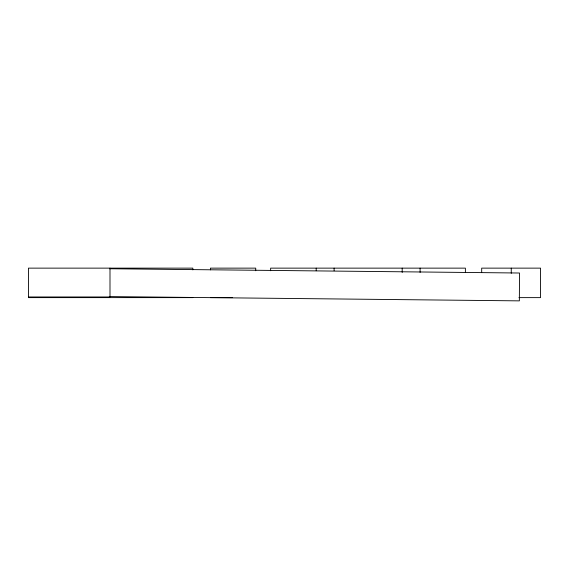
<?xml version="1.0" encoding="UTF-8"?>
<svg xmlns="http://www.w3.org/2000/svg" width="569" height="569" viewBox="0 0 569 569"><rect width="100%" height="100%" fill="white"/><g stroke="black" fill="none" stroke-linecap="round" stroke-linejoin="round"><path stroke-width="0.85" d="M28.45 296.975L109.995 296.975L109.995 268.134M192.827 297.623L28.45 297.623L28.45 268.134L192.827 268.134L192.827 269.87M210.43 297.623L232.636 297.623M518.956 297.623L540.55 297.623L540.55 268.134L481.687 268.134L481.687 272.473M109.44 268.739L519.504 273.013L519.355 300.866L109.291 296.584M511.254 268.134L511.254 273.34M465.392 272.473L465.392 268.134L270.631 268.134L270.631 270.737M420.093 268.134L420.093 272.473M402.191 268.134L402.191 272.473M334.11 268.134L334.11 270.737M316.2 268.134L316.2 270.737M255.73 270.737L255.73 268.134L210.43 268.134L210.43 269.87"/></g></svg>
